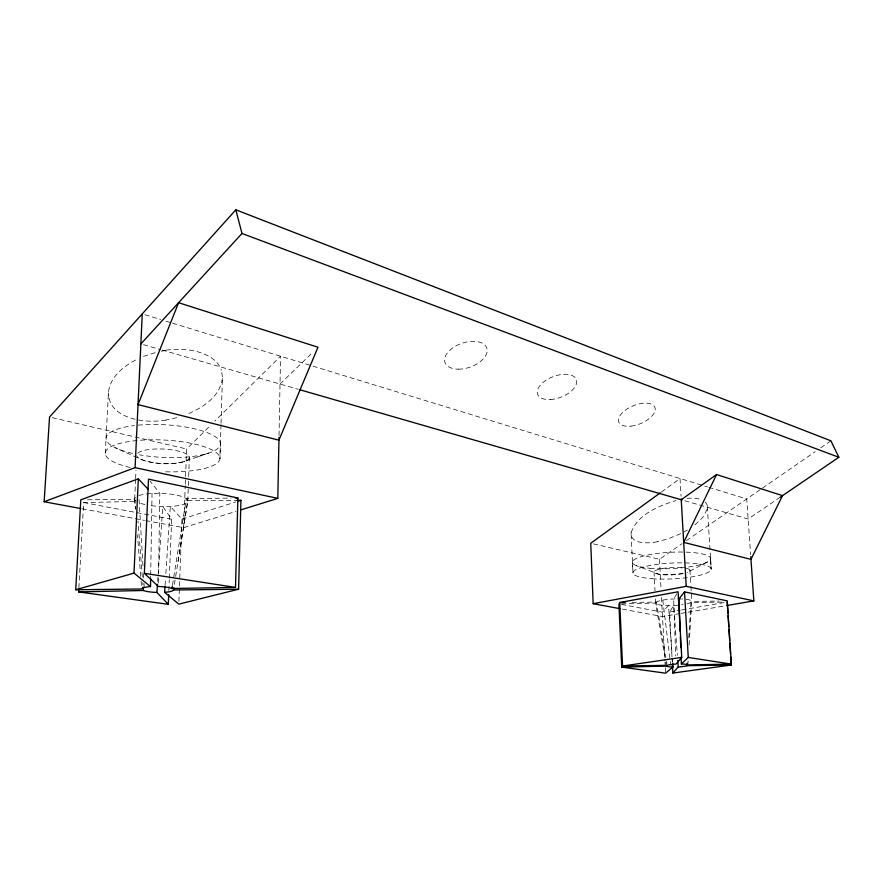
<?xml version="1.0" encoding="UTF-8"?>
<svg xmlns="http://www.w3.org/2000/svg" width="883" height="883" viewBox="0 0 883 883"><rect width="100%" height="100%" fill="white"/><g stroke="black" fill="none" stroke-linecap="round" stroke-linejoin="round"><path stroke-width="0.66" stroke-dasharray="4.42 3.31" d="M150.651 578.387L150.695 576.036M150.706 574.866L152.031 493.431L150.209 491.478M158.443 582.946L158.565 574.734M158.587 573.564L159.823 493.321L150.121 481.18M279.028 435.507L280.551 356.235L214.746 421.202M220.982 424.613L219.944 458.796L220.408 443.509M221.026 423.244L222.439 376.754L221.324 370.231M187.781 501.047L188.62 477.968M188.675 476.61L189.359 457.615M178.907 601.4L181.975 519.083L170.32 506.456L165.706 575.904M145.761 520.617L183.686 527.659L185.242 485.617M185.298 484.259L186.6 448.994L210.871 425.032M168.841 590.606L169.271 579.623M169.326 578.255L171.644 519.237L162.803 506.566L158.223 573.31M134.669 499.061L135.563 479.899M135.618 478.531L136.004 470.319M105.265 453.266L108.443 392.792C109.812 376.39 124.713 365.286 138.399 358.619M78.885 587.791L83.664 502.582L135.099 501.434M688.762 637.857L690.936 602.471L724.501 602.074M689.104 644.954L691.775 601.489L719.06 601.014M687.857 664.943L688.111 660.937M165.066 585.462L165.518 578.63M157.66 581.489L158.035 576.036M222.384 378.421C220.11 396.61 202.593 407.913 186.986 414.315M178.013 561.743L187.77 500.661L236.843 500.33M175.662 576.4L187.77 501.18M172.472 585.065L173.399 579.369M173.763 577.096L186.324 498.707L231.114 498.056M174.381 584.314L175.298 578.652M631.179 532.581C637.603 514.149 658.828 506.025 675.992 500.506M707.128 509.381L702.78 517.438L694.844 524.955M676.82 593.829L673.652 598.972L675.705 655.892M671.985 656.775L669.579 612.029L673.696 605.517L677.371 655.274M280.021 384.05L313.112 351.953M661.4 492.041L680.042 478.531L681.058 496.268M593.398 543.862L659.469 559.27L681.996 543.696M686.499 540.584L761.334 488.873M762.459 488.1L815.186 451.666M820.793 447.78L830.892 440.805M780.307 497.14L748.155 519.027L681.257 499.734M687.393 530.021L684.104 531.897M707.449 561.941L687.769 572.184M680.661 533.685L668.254 538.796L657.427 541.665M143.554 356.368L156.523 352.24M197.604 456.897L208.509 453.089L184.106 461.599C170.187 465.054 155 464.348 141.479 459.557L115.552 447.869M184.106 461.599L184.845 461.345M181.975 519.083L235.695 501.974M183.686 527.659L235.982 511.389M176.699 417.725L165.872 419.988M683.31 573.475L671.146 574.844L658.806 574.248L636.356 565.639M161.357 351.202L166.236 350.385M669.579 612.029L680.296 610.175M681.643 609.943L727.184 602.051M679.943 613.564L662.471 616.555L621.146 608.884M681.279 613.332L686.654 612.416M688 612.184L725.627 605.727M621.621 603.873L655.616 603.089L665.065 658.144M631.93 602.383L656.334 602.096L665.815 657.349M87.56 499.756L134.735 499.447L135.496 509.381M82.086 508.796L144.404 520.363M83.664 502.582L171.644 519.237M621.533 604.425L662.36 612.162L668.497 605.606L672.106 655.374M52.196 417.648L186.6 448.994M143.51 344.679L160.739 349.657M162.031 350.021L298.311 389.315M144.9 314.701L160.695 319.547M165.971 321.158L171.236 322.77M172.549 323.167L707.515 486.93M708.817 487.339L746.753 498.95L750.627 554.679M110.474 402.593L108.852 397.814L108.443 392.792M666.51 661.345L666.974 664.005M665.749 662.118L666.444 666.102M662.791 600.12L670.694 664.579M142.34 576.941L137.98 521.191M142.792 582.581L142.969 584.844M140.728 576.5L137.472 534.91M141.081 581.036L141.446 585.584M134.669 498.917L135.408 508.409M672.393 659.248L672.581 661.842M710.506 558.188L711.201 568.961L710.55 558.807M707.338 506.654L711.201 569.38M689.954 570.164L690.815 585.054M690.892 586.411L691.753 601.29M139.095 499.69L143.024 566.941M143.432 573.807L143.664 577.923M143.995 583.409L144.227 587.526M672.062 658.133L672.283 662.195M659.469 559.27L661.036 589.281M661.466 597.46L664.921 660.981M664.998 662.338L665.208 666.4M665.274 667.758L665.561 673.188M654.027 571.897L654.998 590.793M655.418 598.895L655.628 602.946M631.135 534.37L632.979 573.045M632.46 562.261L632.956 572.703M138.852 495.573A26.578 6.578 2.2 0 1 174.867 494.789A26.578 6.578 2.2 0 1 184.415 503.994A26.578 6.578 2.2 0 1 148.973 505.319M145 504.546A26.578 6.578 2.2 0 1 139.205 502.802M136.059 501.114A26.578 6.578 2.2 0 1 136.081 496.897M138.201 425.164A57.252 16.347 2.9 0 1 220.408 443.443A57.252 16.347 2.9 0 1 139.47 454.822M132.549 453.421A57.252 16.347 2.9 0 1 134.481 425.562M130.143 467.482A57.406 15.839 2.7 0 1 127.903 441.699A57.406 15.839 2.7 0 1 216.854 453.034A57.406 15.839 2.7 0 1 163.311 471.71M137.726 453.2A26.358 7.274 2.7 0 1 179.679 451.401A26.358 7.274 2.7 0 1 175.264 463.288A26.358 7.274 2.7 0 1 136.788 455.749M166.214 350.154A54.227 31.733 -9.5 0 1 221.401 370.209M165.883 420.198A54.029 31.38 -9.4 0 1 110.397 402.604M686.102 599.314A18.101 3.267 -2.6 0 1 686.819 603.917M683.023 604.645A18.101 3.267 -2.6 0 1 681.477 604.855M677.691 605.263A18.101 3.267 -2.6 0 1 655.628 603.166A18.101 3.267 -2.6 0 1 676.345 598.895M681.533 598.95A18.101 3.267 -2.6 0 1 682.747 599.016M686.234 568.288A17.991 3.631 -2.8 0 1 687.184 572.416M682.769 573.586A17.991 3.631 -2.8 0 1 658.508 574.193A17.991 3.631 -2.8 0 1 659.093 569.237A17.991 3.631 -2.8 0 1 683.453 567.835M705.274 502.085A37.296 15.894 -21.6 0 1 707.184 509.37M687.084 498.365A37.296 15.894 -21.6 0 1 702.062 499.966M657.36 541.787A37.152 15.795 -21.4 0 1 631.135 532.592M630.959 426.136A19.492 9.636 -22.3 0 0 654.888 407.328A19.492 9.636 -22.3 0 0 624.7 410.661A19.492 9.636 -22.3 0 0 630.959 426.136M458.42 369.16A22.108 12.605 -19 0 0 486.908 348.399A22.108 12.605 -19 0 0 452.361 348.167A22.108 12.605 -19 0 0 458.42 369.16M550.308 399.546A20.695 10.982 -21 0 0 576.389 379.756A20.695 10.982 -21 0 0 544.259 381.489A20.695 10.982 -21 0 0 550.308 399.546M650.031 568.266A39.095 8.179 -2.8 0 0 710.495 559.082A39.095 8.179 -2.8 0 0 654.005 553.917A39.095 8.179 -2.8 0 0 650.031 568.266M652.029 578.729A39.172 7.914 -2.8 0 0 711.212 569.314A39.172 7.914 -2.8 0 0 653.012 564.965A39.172 7.914 -2.8 0 0 652.029 578.729"/><path stroke-width="1.32" d="M148.377 489.535L138.333 478.84L80.817 499.8L75.717 589.767L141.71 588.983A15.905 3.002 1.4 0 1 150.529 586.61L150.651 578.387M241.202 509.767L277.814 498.376L278.984 437.438M164.978 586.831L164.613 592.316L178.796 604.138L238.598 589.215L240.927 500.308L236.843 500.33M235.496 587.416L237.902 497.957L148.51 479.16L144.371 573.321L158.388 586.478A15.905 3.002 1.4 0 1 171.92 588.486L235.496 587.416L144.371 573.321M78.808 589.16L78.653 591.908L168.3 604.325L168.686 594.712M150.529 586.61L134.006 573.122L138.333 478.84M780.307 497.14L838.85 457.284L830.892 440.805L235.838 209.812L49.536 417.03L44.15 501.743L135.088 467.637L142.262 313.895M672.427 664.91L672.868 673.045L678.243 666.941A10.773 1.479 -2.3 0 0 687.018 665.705L687.184 663.045M168.3 604.325L156.909 592.449L157.472 584.226M171.92 588.486L172.295 586.202M164.613 592.316A15.905 3.002 1.4 0 0 173.465 589.987L173.841 587.725M716.543 474.557L683.696 542.372L750.958 559.358L782.526 495.628L716.543 474.557L681.257 499.734M681.113 657.162L681.367 663.983A10.773 1.479 -2.3 0 1 687.857 664.943L731.334 664.115L727.25 600.87L684.535 591.886L678.972 598.884L680.164 631.323M681.731 657.405L676.003 664.082A10.773 1.479 -2.3 0 0 667.206 665.34L622.559 666.025L619.723 602.526L678.089 591.776L681.731 657.405L622.559 666.025M140.861 343.917L241.986 233.465L235.838 209.812M681.367 663.983L688.254 657.449L684.535 591.886M672.669 663.144L672.956 667.04L665.561 673.188L621.709 667.106L618.906 603.928M660.296 492.835L590.749 543.244L593.155 603.685L619.811 608.641M238.311 501.136L240.927 500.308M75.717 589.767L134.006 573.122M593.155 603.685L686.201 586.323L753.85 600.893L750.771 556.665M726.974 605.506L753.85 600.893M672.868 673.045L731.256 665.02L730.727 656.809M78.653 591.908L143.421 590.495A15.905 3.002 1.4 0 0 156.909 592.449M621.709 667.106L666.444 666.102A10.773 1.479 -2.3 0 0 672.956 667.04M235.187 498.001L237.902 497.957M687.018 665.705L731.256 665.02M173.465 589.987L238.598 589.215M619.723 602.526L625.142 602.46M688.254 657.449L731.334 664.115M44.15 501.743L80.728 508.542M135.088 467.637L277.814 498.376M299.624 389.701L681.996 499.955M241.986 233.465L838.85 457.284M143.145 587.107L143.421 590.495M677.758 660.451L678.243 666.941M727.184 602.051L727.89 613.001M728.067 615.738L728.784 626.687M728.961 629.424L729.667 640.374M729.844 643.122L730.55 654.071M681.212 498.994L686.201 586.323M680.363 636.753L680.771 647.625M678.199 598.873A18.101 3.267 -2.6 0 1 680.274 598.906M178.598 302.703L138.035 404.602L278.929 440.175L317.979 347.229L178.598 302.703"/></g></svg>
